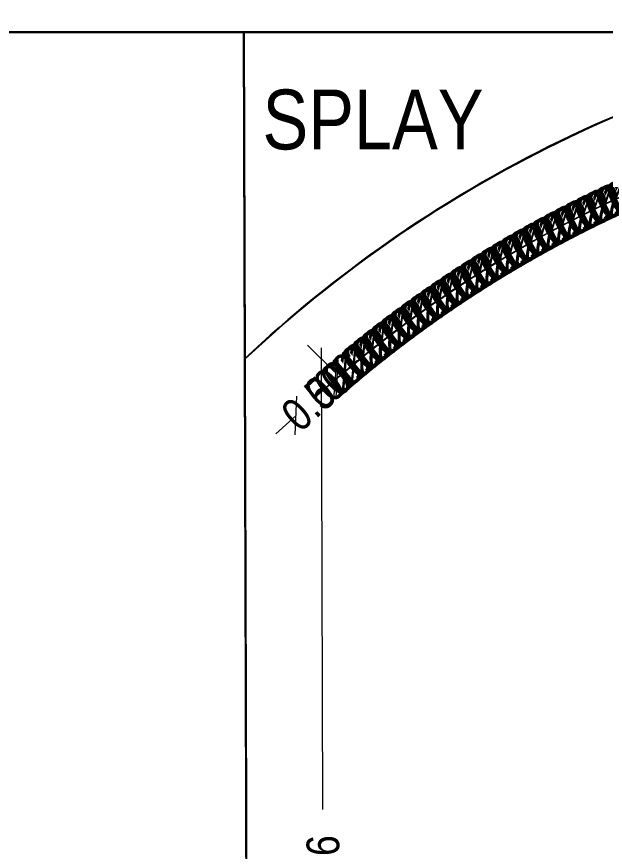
# Model space of a CAD drawing. Header units: millimetres. Extents: x 29397 to 29927, y 26123 to 26652.
# Drawn here: x 29546.64 to 29552.04, y 26369.26 to 26376.92 of the extents above; entities that cross this region are included whole.
import ezdxf

# ---------------------------------------------------------------- set-up
doc = ezdxf.new("R2010")
doc.units = ezdxf.units.MM
doc.header["$LTSCALE"] = 0.3
for name, color, linetype in [('_IndivSubPlot', 180, 'Continuous'), ('_IndivSubPlot_DIMENSION', 7, 'Continuous'), ('_InternalRoad', 3, 'Continuous'), ('_Splay', 90, 'Continuous')]:
    doc.layers.add(name, color=color, linetype=linetype)
doc.layers.get('0').off()
doc.styles.add('PreDCRFont', font='ARIALN.TTF')
doc.dimstyles.new('PDCR-PLOT-INT', dxfattribs={"dimtxt": 0.3, "dimasz": 0.25, "dimexe": 0.25, "dimexo": 0.25, "dimgap": 0.25, "dimtad": 0, "dimzin": 0, "dimdsep": 46, "dimtxsty": 'PreDCRFont', "dimblk": 'OBLIQUE', "dimcen": 0.5, "dimdle": 0.1, "dimadec": 0, "dimazin": 0, "dimtfac": 1, "dimtix": 1, "dimtofl": 0, "dimtmove": 1, "dimatfit": 1, "dimfxl": 1, "dimtolj": 1, "dimtzin": 0, "dimlwd": 15, "dimarcsym": 0})

# ---------------------------------------------------------------- blocks, each defined once
blk = doc.blocks.new('_Oblique')
at = {"color": 0, "linetype": 'ByBlock', "lineweight": -2}
blk.add_line((-0.5, -0.5), (0.5, 0.5), dxfattribs=at)
blk = doc.blocks.new('*D265')
at = {"layer": '_IndivSubPlot_DIMENSION', "color": 0, "lineweight": 15, "transparency": 16777216}
for p, q in [((29552.4389, 26375.3807), (29552.6684, 26375.4798)), ((29552.3319, 26375.3345), (29552.1024, 26375.2353))]:
    blk.add_line(p, q, dxfattribs=at)
at = {"layer": '_IndivSubPlot_DIMENSION', "color": 0, "lineweight": 15, "transparency": 16777216, "xscale": 0.25, "yscale": 0.25, "zscale": 0.25}
for p, rotation in [((29552.3319, 26375.3345), 23.35716210176767), ((29552.4389, 26375.3807), 203.3571621017677)]:
    blk.add_blockref('_Oblique', p, dxfattribs=dict(at, rotation=rotation))
at = {"layer": '_IndivSubPlot_DIMENSION', "color": 0, "lineweight": 15, "transparency": 16777216, "insert": (29552.3854, 26375.3576), "char_height": 0.3, "attachment_point": 5, "rotation": 23.35716, "style": 'PreDCRFont'}
blk.add_mtext('\\A1;0.12', dxfattribs=at)
blk = doc.blocks.new('*D266')
at = {"layer": '_IndivSubPlot_DIMENSION', "color": 0, "lineweight": 15, "transparency": 16777216}
for p, q in [((29552.3383, 26375.3373), (29552.5669, 26375.4387)), ((29552.2318, 26375.29), (29552.0033, 26375.1886))]:
    blk.add_line(p, q, dxfattribs=at)
at = {"layer": '_IndivSubPlot_DIMENSION', "color": 0, "lineweight": 15, "transparency": 16777216, "xscale": 0.25, "yscale": 0.25, "zscale": 0.25}
for p, rotation in [((29552.3383, 26375.3373), 203.9301198977158), ((29552.2318, 26375.29), 23.93011989771581)]:
    blk.add_blockref('_Oblique', p, dxfattribs=dict(at, rotation=rotation))
at = {"layer": '_IndivSubPlot_DIMENSION', "color": 0, "lineweight": 15, "transparency": 16777216, "insert": (29552.2851, 26375.3136), "char_height": 0.3, "attachment_point": 5, "rotation": 23.93012, "style": 'PreDCRFont'}
blk.add_mtext('\\A1;0.12', dxfattribs=at)
blk = doc.blocks.new('*D267')
at = {"layer": '_IndivSubPlot_DIMENSION', "color": 0, "lineweight": 15, "transparency": 16777216}
for p, q in [((29552.2382, 26375.2929), (29552.4657, 26375.3966)), ((29552.1322, 26375.2445), (29551.9047, 26375.1409))]:
    blk.add_line(p, q, dxfattribs=at)
at = {"layer": '_IndivSubPlot_DIMENSION', "color": 0, "lineweight": 15, "transparency": 16777216, "xscale": 0.25, "yscale": 0.25, "zscale": 0.25}
for p, rotation in [((29552.1322, 26375.2445), 24.5030776926248), ((29552.2382, 26375.2929), 204.5030776926248)]:
    blk.add_blockref('_Oblique', p, dxfattribs=dict(at, rotation=rotation))
at = {"layer": '_IndivSubPlot_DIMENSION', "color": 0, "lineweight": 15, "transparency": 16777216, "insert": (29552.1852, 26375.2687), "char_height": 0.3, "attachment_point": 5, "rotation": 24.50308, "style": 'PreDCRFont'}
blk.add_mtext('\\A1;0.12', dxfattribs=at)
blk = doc.blocks.new('*D268')
at = {"layer": '_IndivSubPlot_DIMENSION', "color": 0, "lineweight": 15, "transparency": 16777216}
for p, q in [((29552.1385, 26375.2475), (29552.365, 26375.3534)), ((29552.033, 26375.1981), (29551.8066, 26375.0921))]:
    blk.add_line(p, q, dxfattribs=at)
at = {"layer": '_IndivSubPlot_DIMENSION', "color": 0, "lineweight": 15, "transparency": 16777216, "xscale": 0.25, "yscale": 0.25, "zscale": 0.25}
for p, rotation in [((29552.1385, 26375.2475), 205.0760354871253), ((29552.033, 26375.1981), 25.07603548712535)]:
    blk.add_blockref('_Oblique', p, dxfattribs=dict(at, rotation=rotation))
at = {"layer": '_IndivSubPlot_DIMENSION', "color": 0, "lineweight": 15, "transparency": 16777216, "insert": (29552.0858, 26375.2228), "char_height": 0.3, "attachment_point": 5, "rotation": 25.07604, "style": 'PreDCRFont'}
blk.add_mtext('\\A1;0.12', dxfattribs=at)
blk = doc.blocks.new('*D269')
at = {"layer": '_IndivSubPlot_DIMENSION', "color": 0, "lineweight": 15, "transparency": 16777216}
for p, q in [((29552.0393, 26375.2011), (29552.2647, 26375.3093)), ((29551.9343, 26375.1506), (29551.7089, 26375.0424))]:
    blk.add_line(p, q, dxfattribs=at)
at = {"layer": '_IndivSubPlot_DIMENSION', "color": 0, "lineweight": 15, "transparency": 16777216, "xscale": 0.25, "yscale": 0.25, "zscale": 0.25}
for p, rotation in [((29551.9343, 26375.1506), 25.64899328284784), ((29552.0393, 26375.2011), 205.6489932828479)]:
    blk.add_blockref('_Oblique', p, dxfattribs=dict(at, rotation=rotation))
at = {"layer": '_IndivSubPlot_DIMENSION', "color": 0, "lineweight": 15, "transparency": 16777216, "insert": (29551.9868, 26375.1759), "char_height": 0.3, "attachment_point": 5, "rotation": 25.64899, "style": 'PreDCRFont'}
blk.add_mtext('\\A1;0.12', dxfattribs=at)
blk = doc.blocks.new('*D270')
at = {"layer": '_IndivSubPlot_DIMENSION', "color": 0, "lineweight": 15, "transparency": 16777216}
for p, q in [((29551.9406, 26375.1537), (29552.1648, 26375.2642)), ((29551.836, 26375.1022), (29551.6117, 26374.9918))]:
    blk.add_line(p, q, dxfattribs=at)
at = {"layer": '_IndivSubPlot_DIMENSION', "color": 0, "lineweight": 15, "transparency": 16777216, "xscale": 0.25, "yscale": 0.25, "zscale": 0.25}
for p, rotation in [((29551.9406, 26375.1537), 206.2219510765115), ((29551.836, 26375.1022), 26.22195107651153)]:
    blk.add_blockref('_Oblique', p, dxfattribs=dict(at, rotation=rotation))
at = {"layer": '_IndivSubPlot_DIMENSION', "color": 0, "lineweight": 15, "transparency": 16777216, "insert": (29551.8883, 26375.128), "char_height": 0.3, "attachment_point": 5, "rotation": 26.22195, "style": 'PreDCRFont'}
blk.add_mtext('\\A1;0.12', dxfattribs=at)
blk = doc.blocks.new('*D271')
at = {"layer": '_IndivSubPlot_DIMENSION', "color": 0, "lineweight": 15, "transparency": 16777216}
for p, q in [((29551.8423, 26375.1053), (29552.0654, 26375.218)), ((29551.7383, 26375.0528), (29551.5151, 26374.9401))]:
    blk.add_line(p, q, dxfattribs=at)
at = {"layer": '_IndivSubPlot_DIMENSION', "color": 0, "lineweight": 15, "transparency": 16777216, "xscale": 0.25, "yscale": 0.25, "zscale": 0.25}
for p, rotation in [((29551.8423, 26375.1053), 206.7949088722845), ((29551.7383, 26375.0528), 26.79490887228446)]:
    blk.add_blockref('_Oblique', p, dxfattribs=dict(at, rotation=rotation))
at = {"layer": '_IndivSubPlot_DIMENSION', "color": 0, "lineweight": 15, "transparency": 16777216, "insert": (29551.7903, 26375.0791), "char_height": 0.3, "attachment_point": 5, "rotation": 26.79491, "style": 'PreDCRFont'}
blk.add_mtext('\\A1;0.12', dxfattribs=at)
blk = doc.blocks.new('*D272')
at = {"layer": '_IndivSubPlot_DIMENSION', "color": 0, "lineweight": 15, "transparency": 16777216}
for p, q in [((29551.7445, 26375.056), (29551.9665, 26375.1709)), ((29551.641, 26375.0024), (29551.419, 26374.8875))]:
    blk.add_line(p, q, dxfattribs=at)
at = {"layer": '_IndivSubPlot_DIMENSION', "color": 0, "lineweight": 15, "transparency": 16777216, "xscale": 0.25, "yscale": 0.25, "zscale": 0.25}
for p, rotation in [((29551.641, 26375.0024), 27.36786666823152), ((29551.7445, 26375.056), 207.3678666682315)]:
    blk.add_blockref('_Oblique', p, dxfattribs=dict(at, rotation=rotation))
at = {"layer": '_IndivSubPlot_DIMENSION', "color": 0, "lineweight": 15, "transparency": 16777216, "insert": (29551.6928, 26375.0292), "char_height": 0.3, "attachment_point": 5, "rotation": 27.36787, "style": 'PreDCRFont'}
blk.add_mtext('\\A1;0.12', dxfattribs=at)
blk = doc.blocks.new('*D273')
at = {"layer": '_IndivSubPlot_DIMENSION', "color": 0, "lineweight": 15, "transparency": 16777216}
for p, q in [((29551.6472, 26375.0057), (29551.8681, 26375.1228)), ((29551.5443, 26374.9511), (29551.3234, 26374.8339))]:
    blk.add_line(p, q, dxfattribs=at)
at = {"layer": '_IndivSubPlot_DIMENSION', "color": 0, "lineweight": 15, "transparency": 16777216, "xscale": 0.25, "yscale": 0.25, "zscale": 0.25}
for p, rotation in [((29551.6472, 26375.0057), 207.940824464053), ((29551.5443, 26374.9511), 27.94082446405299)]:
    blk.add_blockref('_Oblique', p, dxfattribs=dict(at, rotation=rotation))
at = {"layer": '_IndivSubPlot_DIMENSION', "color": 0, "lineweight": 15, "transparency": 16777216, "insert": (29551.5957, 26374.9784), "char_height": 0.3, "attachment_point": 5, "rotation": 27.94082, "style": 'PreDCRFont'}
blk.add_mtext('\\A1;0.12', dxfattribs=at)
blk = doc.blocks.new('*D274')
at = {"layer": '_IndivSubPlot_DIMENSION', "color": 0, "lineweight": 15, "transparency": 16777216}
for p, q in [((29551.5504, 26374.9544), (29551.7701, 26375.0737)), ((29551.448, 26374.8988), (29551.2284, 26374.7794))]:
    blk.add_line(p, q, dxfattribs=at)
at = {"layer": '_IndivSubPlot_DIMENSION', "color": 0, "lineweight": 15, "transparency": 16777216, "xscale": 0.25, "yscale": 0.25, "zscale": 0.25}
for p, rotation in [((29551.5504, 26374.9544), 208.5137822587579), ((29551.448, 26374.8988), 28.51378225875787)]:
    blk.add_blockref('_Oblique', p, dxfattribs=dict(at, rotation=rotation))
at = {"layer": '_IndivSubPlot_DIMENSION', "color": 0, "lineweight": 15, "transparency": 16777216, "insert": (29551.4992, 26374.9266), "char_height": 0.3, "attachment_point": 5, "rotation": 28.51378, "style": 'PreDCRFont'}
blk.add_mtext('\\A1;0.12', dxfattribs=at)
blk = doc.blocks.new('*D275')
at = {"layer": '_IndivSubPlot_DIMENSION', "color": 0, "lineweight": 15, "transparency": 16777216}
for p, q in [((29551.4542, 26374.9021), (29551.6726, 26375.0237)), ((29551.3523, 26374.8455), (29551.1339, 26374.7239))]:
    blk.add_line(p, q, dxfattribs=at)
at = {"layer": '_IndivSubPlot_DIMENSION', "color": 0, "lineweight": 15, "transparency": 16777216, "xscale": 0.25, "yscale": 0.25, "zscale": 0.25}
for p, rotation in [((29551.3523, 26374.8455), 29.08674005259203), ((29551.4542, 26374.9021), 209.086740052592)]:
    blk.add_blockref('_Oblique', p, dxfattribs=dict(at, rotation=rotation))
at = {"layer": '_IndivSubPlot_DIMENSION', "color": 0, "lineweight": 15, "transparency": 16777216, "insert": (29551.4033, 26374.8738), "char_height": 0.3, "attachment_point": 5, "rotation": 29.08674, "style": 'PreDCRFont'}
blk.add_mtext('\\A1;0.12', dxfattribs=at)
blk = doc.blocks.new('*D276')
at = {"layer": '_IndivSubPlot_DIMENSION', "color": 0, "lineweight": 15, "transparency": 16777216}
for p, q in [((29551.3584, 26374.8489), (29551.5757, 26374.9726)), ((29551.2572, 26374.7912), (29551.0399, 26374.6675))]:
    blk.add_line(p, q, dxfattribs=at)
at = {"layer": '_IndivSubPlot_DIMENSION', "color": 0, "lineweight": 15, "transparency": 16777216, "xscale": 0.25, "yscale": 0.25, "zscale": 0.25}
for p, rotation in [((29551.3584, 26374.8489), 209.6596978488364), ((29551.2572, 26374.7912), 29.65969784883644)]:
    blk.add_blockref('_Oblique', p, dxfattribs=dict(at, rotation=rotation))
at = {"layer": '_IndivSubPlot_DIMENSION', "color": 0, "lineweight": 15, "transparency": 16777216, "insert": (29551.3078, 26374.8201), "char_height": 0.3, "attachment_point": 5, "rotation": 29.6597, "style": 'PreDCRFont'}
blk.add_mtext('\\A1;0.12', dxfattribs=at)
blk = doc.blocks.new('*D277')
at = {"layer": '_IndivSubPlot_DIMENSION', "color": 0, "lineweight": 15, "transparency": 16777216}
for p, q in [((29551.2632, 26374.7947), (29551.4792, 26374.9206)), ((29551.1626, 26374.7361), (29550.9466, 26374.6102))]:
    blk.add_line(p, q, dxfattribs=at)
at = {"layer": '_IndivSubPlot_DIMENSION', "color": 0, "lineweight": 15, "transparency": 16777216, "xscale": 0.25, "yscale": 0.25, "zscale": 0.25}
for p, rotation in [((29551.2632, 26374.7947), 210.2326556425506), ((29551.1626, 26374.7361), 30.23265564255066)]:
    blk.add_blockref('_Oblique', p, dxfattribs=dict(at, rotation=rotation))
at = {"layer": '_IndivSubPlot_DIMENSION', "color": 0, "lineweight": 15, "transparency": 16777216, "insert": (29551.2129, 26374.7654), "char_height": 0.3, "attachment_point": 5, "rotation": 30.23266, "style": 'PreDCRFont'}
blk.add_mtext('\\A1;0.12', dxfattribs=at)
blk = doc.blocks.new('*D278')
at = {"layer": '_IndivSubPlot_DIMENSION', "color": 0, "lineweight": 15, "transparency": 16777216}
for p, q in [((29551.1686, 26374.7396), (29551.3833, 26374.8677)), ((29551.0685, 26374.6799), (29550.8538, 26374.5519))]:
    blk.add_line(p, q, dxfattribs=at)
at = {"layer": '_IndivSubPlot_DIMENSION', "color": 0, "lineweight": 15, "transparency": 16777216, "xscale": 0.25, "yscale": 0.25, "zscale": 0.25}
for p, rotation in [((29551.1686, 26374.7396), 210.8056134389335), ((29551.0685, 26374.6799), 30.80561343893354)]:
    blk.add_blockref('_Oblique', p, dxfattribs=dict(at, rotation=rotation))
at = {"layer": '_IndivSubPlot_DIMENSION', "color": 0, "lineweight": 15, "transparency": 16777216, "insert": (29551.1185, 26374.7098), "char_height": 0.3, "attachment_point": 5, "rotation": 30.80561, "style": 'PreDCRFont'}
blk.add_mtext('\\A1;0.12', dxfattribs=at)
blk = doc.blocks.new('*D279')
at = {"layer": '_IndivSubPlot_DIMENSION', "color": 0, "lineweight": 15, "transparency": 16777216}
for p, q in [((29551.0745, 26374.6836), (29551.2879, 26374.8137)), ((29550.975, 26374.6229), (29550.7616, 26374.4927))]:
    blk.add_line(p, q, dxfattribs=at)
at = {"layer": '_IndivSubPlot_DIMENSION', "color": 0, "lineweight": 15, "transparency": 16777216, "xscale": 0.25, "yscale": 0.25, "zscale": 0.25}
for p, rotation in [((29550.975, 26374.6229), 31.37857123439096), ((29551.0745, 26374.6836), 211.3785712343909)]:
    blk.add_blockref('_Oblique', p, dxfattribs=dict(at, rotation=rotation))
at = {"layer": '_IndivSubPlot_DIMENSION', "color": 0, "lineweight": 15, "transparency": 16777216, "insert": (29551.0247, 26374.6532), "char_height": 0.3, "attachment_point": 5, "rotation": 31.37857, "style": 'PreDCRFont'}
blk.add_mtext('\\A1;0.12', dxfattribs=at)
blk = doc.blocks.new('*D280')
at = {"layer": '_IndivSubPlot_DIMENSION', "color": 0, "lineweight": 15, "transparency": 16777216}
for p, q in [((29550.981, 26374.6266), (29551.1931, 26374.7589)), ((29550.8821, 26374.5649), (29550.67, 26374.4326))]:
    blk.add_line(p, q, dxfattribs=at)
at = {"layer": '_IndivSubPlot_DIMENSION', "color": 0, "lineweight": 15, "transparency": 16777216, "xscale": 0.25, "yscale": 0.25, "zscale": 0.25}
for p, rotation in [((29550.981, 26374.6266), 211.9515290278684), ((29550.8821, 26374.5649), 31.95152902786849)]:
    blk.add_blockref('_Oblique', p, dxfattribs=dict(at, rotation=rotation))
at = {"layer": '_IndivSubPlot_DIMENSION', "color": 0, "lineweight": 15, "transparency": 16777216, "insert": (29550.9315, 26374.5957), "char_height": 0.3, "attachment_point": 5, "rotation": 31.95153, "style": 'PreDCRFont'}
blk.add_mtext('\\A1;0.12', dxfattribs=at)
blk = doc.blocks.new('*D281')
at = {"layer": '_IndivSubPlot_DIMENSION', "color": 0, "lineweight": 15, "transparency": 16777216}
for p, q in [((29550.888, 26374.5686), (29551.0988, 26374.703)), ((29550.7897, 26374.506), (29550.579, 26374.3716))]:
    blk.add_line(p, q, dxfattribs=at)
at = {"layer": '_IndivSubPlot_DIMENSION', "color": 0, "lineweight": 15, "transparency": 16777216, "xscale": 0.25, "yscale": 0.25, "zscale": 0.25}
for p, rotation in [((29550.888, 26374.5686), 212.5244868246781), ((29550.7897, 26374.506), 32.52448682467808)]:
    blk.add_blockref('_Oblique', p, dxfattribs=dict(at, rotation=rotation))
at = {"layer": '_IndivSubPlot_DIMENSION', "color": 0, "lineweight": 15, "transparency": 16777216, "insert": (29550.8389, 26374.5373), "char_height": 0.3, "attachment_point": 5, "rotation": 32.52449, "style": 'PreDCRFont'}
blk.add_mtext('\\A1;0.12', dxfattribs=at)
blk = doc.blocks.new('*D282')
at = {"layer": '_IndivSubPlot_DIMENSION', "color": 0, "lineweight": 15, "transparency": 16777216}
for p, q in [((29550.7956, 26374.5098), (29551.0051, 26374.6463)), ((29550.698, 26374.4461), (29550.4886, 26374.3096))]:
    blk.add_line(p, q, dxfattribs=at)
at = {"layer": '_IndivSubPlot_DIMENSION', "color": 0, "lineweight": 15, "transparency": 16777216, "xscale": 0.25, "yscale": 0.25, "zscale": 0.25}
for p, rotation in [((29550.7956, 26374.5098), 213.0974446200473), ((29550.698, 26374.4461), 33.09744462004731)]:
    blk.add_blockref('_Oblique', p, dxfattribs=dict(at, rotation=rotation))
at = {"layer": '_IndivSubPlot_DIMENSION', "color": 0, "lineweight": 15, "transparency": 16777216, "insert": (29550.7468, 26374.4779), "char_height": 0.3, "attachment_point": 5, "rotation": 33.09744, "style": 'PreDCRFont'}
blk.add_mtext('\\A1;0.12', dxfattribs=at)
blk = doc.blocks.new('*D283')
at = {"layer": '_IndivSubPlot_DIMENSION', "color": 0, "lineweight": 15, "transparency": 16777216}
for p, q in [((29550.7039, 26374.45), (29550.9119, 26374.5886)), ((29550.6069, 26374.3854), (29550.3988, 26374.2468))]:
    blk.add_line(p, q, dxfattribs=at)
at = {"layer": '_IndivSubPlot_DIMENSION', "color": 0, "lineweight": 15, "transparency": 16777216, "xscale": 0.25, "yscale": 0.25, "zscale": 0.25}
for p, rotation in [((29550.6069, 26374.3854), 33.67040241417173), ((29550.7039, 26374.45), 213.6704024141717)]:
    blk.add_blockref('_Oblique', p, dxfattribs=dict(at, rotation=rotation))
at = {"layer": '_IndivSubPlot_DIMENSION', "color": 0, "lineweight": 15, "transparency": 16777216, "insert": (29550.6554, 26374.4177), "char_height": 0.3, "attachment_point": 5, "rotation": 33.6704, "style": 'PreDCRFont'}
blk.add_mtext('\\A1;0.12', dxfattribs=at)
blk = doc.blocks.new('*D284')
at = {"layer": '_IndivSubPlot_DIMENSION', "color": 0, "lineweight": 15, "transparency": 16777216}
for p, q in [((29550.6127, 26374.3893), (29550.8193, 26374.53)), ((29550.5163, 26374.3237), (29550.3097, 26374.183))]:
    blk.add_line(p, q, dxfattribs=at)
at = {"layer": '_IndivSubPlot_DIMENSION', "color": 0, "lineweight": 15, "transparency": 16777216, "xscale": 0.25, "yscale": 0.25, "zscale": 0.25}
for p, rotation in [((29550.6127, 26374.3893), 214.2433602088424), ((29550.5163, 26374.3237), 34.24336020884235)]:
    blk.add_blockref('_Oblique', p, dxfattribs=dict(at, rotation=rotation))
at = {"layer": '_IndivSubPlot_DIMENSION', "color": 0, "lineweight": 15, "transparency": 16777216, "insert": (29550.5645, 26374.3565), "char_height": 0.3, "attachment_point": 5, "rotation": 34.24336, "style": 'PreDCRFont'}
blk.add_mtext('\\A1;0.12', dxfattribs=at)
blk = doc.blocks.new('*D285')
at = {"layer": '_IndivSubPlot_DIMENSION', "color": 0, "lineweight": 15, "transparency": 16777216}
for p, q in [((29550.5221, 26374.3277), (29550.7274, 26374.4704)), ((29550.4264, 26374.2611), (29550.2212, 26374.1184))]:
    blk.add_line(p, q, dxfattribs=at)
at = {"layer": '_IndivSubPlot_DIMENSION', "color": 0, "lineweight": 15, "transparency": 16777216, "xscale": 0.25, "yscale": 0.25, "zscale": 0.25}
for p, rotation in [((29550.5221, 26374.3277), 214.8163180055051), ((29550.4264, 26374.2611), 34.81631800550507)]:
    blk.add_blockref('_Oblique', p, dxfattribs=dict(at, rotation=rotation))
at = {"layer": '_IndivSubPlot_DIMENSION', "color": 0, "lineweight": 15, "transparency": 16777216, "insert": (29550.4743, 26374.2944), "char_height": 0.3, "attachment_point": 5, "rotation": 34.81632, "style": 'PreDCRFont'}
blk.add_mtext('\\A1;0.12', dxfattribs=at)
blk = doc.blocks.new('*D286')
at = {"layer": '_IndivSubPlot_DIMENSION', "color": 0, "lineweight": 15, "transparency": 16777216}
for p, q in [((29550.4322, 26374.2652), (29550.636, 26374.41)), ((29550.3372, 26374.1977), (29550.1334, 26374.0529))]:
    blk.add_line(p, q, dxfattribs=at)
at = {"layer": '_IndivSubPlot_DIMENSION', "color": 0, "lineweight": 15, "transparency": 16777216, "xscale": 0.25, "yscale": 0.25, "zscale": 0.25}
for p, rotation in [((29550.4322, 26374.2652), 215.3892757995441), ((29550.3372, 26374.1977), 35.38927579954412)]:
    blk.add_blockref('_Oblique', p, dxfattribs=dict(at, rotation=rotation))
at = {"layer": '_IndivSubPlot_DIMENSION', "color": 0, "lineweight": 15, "transparency": 16777216, "insert": (29550.3847, 26374.2314), "char_height": 0.3, "attachment_point": 5, "rotation": 35.38928, "style": 'PreDCRFont'}
blk.add_mtext('\\A1;0.12', dxfattribs=at)
blk = doc.blocks.new('*D287')
at = {"layer": '_IndivSubPlot_DIMENSION', "color": 0, "lineweight": 15, "transparency": 16777216}
for p, q in [((29550.3429, 26374.2018), (29550.5452, 26374.3486)), ((29550.2485, 26374.1333), (29550.0462, 26373.9865))]:
    blk.add_line(p, q, dxfattribs=at)
at = {"layer": '_IndivSubPlot_DIMENSION', "color": 0, "lineweight": 15, "transparency": 16777216, "xscale": 0.25, "yscale": 0.25, "zscale": 0.25}
for p, rotation in [((29550.3429, 26374.2018), 215.9622335956034), ((29550.2485, 26374.1333), 35.96223359560334)]:
    blk.add_blockref('_Oblique', p, dxfattribs=dict(at, rotation=rotation))
at = {"layer": '_IndivSubPlot_DIMENSION', "color": 0, "lineweight": 15, "transparency": 16777216, "insert": (29550.2957, 26374.1675), "char_height": 0.3, "attachment_point": 5, "rotation": 35.96223, "style": 'PreDCRFont'}
blk.add_mtext('\\A1;0.12', dxfattribs=at)
blk = doc.blocks.new('*D288')
at = {"layer": '_IndivSubPlot_DIMENSION', "color": 0, "lineweight": 15, "transparency": 16777216}
for p, q in [((29550.2542, 26374.1375), (29550.4551, 26374.2863)), ((29550.1605, 26374.0681), (29549.9597, 26373.9193))]:
    blk.add_line(p, q, dxfattribs=at)
at = {"layer": '_IndivSubPlot_DIMENSION', "color": 0, "lineweight": 15, "transparency": 16777216, "xscale": 0.25, "yscale": 0.25, "zscale": 0.25}
for p, rotation in [((29550.2542, 26374.1375), 216.5351913894039), ((29550.1605, 26374.0681), 36.53519138940392)]:
    blk.add_blockref('_Oblique', p, dxfattribs=dict(at, rotation=rotation))
at = {"layer": '_IndivSubPlot_DIMENSION', "color": 0, "lineweight": 15, "transparency": 16777216, "insert": (29550.2074, 26374.1028), "char_height": 0.3, "attachment_point": 5, "rotation": 36.53519, "style": 'PreDCRFont'}
blk.add_mtext('\\A1;0.12', dxfattribs=at)
blk = doc.blocks.new('*D289')
at = {"layer": '_IndivSubPlot_DIMENSION', "color": 0, "lineweight": 15, "transparency": 16777216}
for p, q in [((29550.1662, 26374.0723), (29550.3655, 26374.2231)), ((29550.0732, 26374.002), (29549.8738, 26373.8512))]:
    blk.add_line(p, q, dxfattribs=at)
at = {"layer": '_IndivSubPlot_DIMENSION', "color": 0, "lineweight": 15, "transparency": 16777216, "xscale": 0.25, "yscale": 0.25, "zscale": 0.25}
for p, rotation in [((29550.1662, 26374.0723), 217.1081491855274), ((29550.0732, 26374.002), 37.10814918552737)]:
    blk.add_blockref('_Oblique', p, dxfattribs=dict(at, rotation=rotation))
at = {"layer": '_IndivSubPlot_DIMENSION', "color": 0, "lineweight": 15, "transparency": 16777216, "insert": (29550.1197, 26374.0371), "char_height": 0.3, "attachment_point": 5, "rotation": 37.10815, "style": 'PreDCRFont'}
blk.add_mtext('\\A1;0.12', dxfattribs=at)
blk = doc.blocks.new('*D290')
at = {"layer": '_IndivSubPlot_DIMENSION', "color": 0, "lineweight": 15, "transparency": 16777216}
for p, q in [((29550.0788, 26374.0062), (29550.2766, 26374.1591)), ((29549.9866, 26373.935), (29549.7887, 26373.7822))]:
    blk.add_line(p, q, dxfattribs=at)
at = {"layer": '_IndivSubPlot_DIMENSION', "color": 0, "lineweight": 15, "transparency": 16777216, "xscale": 0.25, "yscale": 0.25, "zscale": 0.25}
for p, rotation in [((29550.0788, 26374.0062), 217.6811069794882), ((29549.9866, 26373.935), 37.68110697948814)]:
    blk.add_blockref('_Oblique', p, dxfattribs=dict(at, rotation=rotation))
at = {"layer": '_IndivSubPlot_DIMENSION', "color": 0, "lineweight": 15, "transparency": 16777216, "insert": (29550.0327, 26373.9706), "char_height": 0.3, "attachment_point": 5, "rotation": 37.68111, "style": 'PreDCRFont'}
blk.add_mtext('\\A1;0.12', dxfattribs=at)
blk = doc.blocks.new('*D291')
at = {"layer": '_IndivSubPlot_DIMENSION', "color": 0, "lineweight": 15, "transparency": 16777216}
for p, q in [((29549.9921, 26373.9393), (29550.1884, 26374.0941)), ((29549.9006, 26373.8672), (29549.7042, 26373.7124))]:
    blk.add_line(p, q, dxfattribs=at)
at = {"layer": '_IndivSubPlot_DIMENSION', "color": 0, "lineweight": 15, "transparency": 16777216, "xscale": 0.25, "yscale": 0.25, "zscale": 0.25}
for p, rotation in [((29549.9921, 26373.9393), 218.2540647765559), ((29549.9006, 26373.8672), 38.25406477655594)]:
    blk.add_blockref('_Oblique', p, dxfattribs=dict(at, rotation=rotation))
at = {"layer": '_IndivSubPlot_DIMENSION', "color": 0, "lineweight": 15, "transparency": 16777216, "insert": (29549.9463, 26373.9032), "char_height": 0.3, "attachment_point": 5, "rotation": 38.25406, "style": 'PreDCRFont'}
blk.add_mtext('\\A1;0.12', dxfattribs=at)
blk = doc.blocks.new('*D292')
at = {"layer": '_IndivSubPlot_DIMENSION', "color": 0, "lineweight": 15, "transparency": 16777216}
for p, q in [((29549.906, 26373.8715), (29550.1008, 26374.0283)), ((29549.8153, 26373.7985), (29549.6205, 26373.6417))]:
    blk.add_line(p, q, dxfattribs=at)
at = {"layer": '_IndivSubPlot_DIMENSION', "color": 0, "lineweight": 15, "transparency": 16777216, "xscale": 0.25, "yscale": 0.25, "zscale": 0.25}
for p, rotation in [((29549.906, 26373.8715), 218.827022569908), ((29549.8153, 26373.7985), 38.82702256990803)]:
    blk.add_blockref('_Oblique', p, dxfattribs=dict(at, rotation=rotation))
at = {"layer": '_IndivSubPlot_DIMENSION', "color": 0, "lineweight": 15, "transparency": 16777216, "insert": (29549.8606, 26373.835), "char_height": 0.3, "attachment_point": 5, "rotation": 38.82702, "style": 'PreDCRFont'}
blk.add_mtext('\\A1;0.12', dxfattribs=at)
blk = doc.blocks.new('*D293')
at = {"layer": '_IndivSubPlot_DIMENSION', "color": 0, "lineweight": 15, "transparency": 16777216}
for p, q in [((29549.8207, 26373.8029), (29550.0139, 26373.9616)), ((29549.7306, 26373.7289), (29549.5375, 26373.5702))]:
    blk.add_line(p, q, dxfattribs=at)
at = {"layer": '_IndivSubPlot_DIMENSION', "color": 0, "lineweight": 15, "transparency": 16777216, "xscale": 0.25, "yscale": 0.25, "zscale": 0.25}
for p, rotation in [((29549.8207, 26373.8029), 219.3999803651913), ((29549.7306, 26373.7289), 39.3999803651913)]:
    blk.add_blockref('_Oblique', p, dxfattribs=dict(at, rotation=rotation))
at = {"layer": '_IndivSubPlot_DIMENSION', "color": 0, "lineweight": 15, "transparency": 16777216, "insert": (29549.7757, 26373.7659), "char_height": 0.3, "attachment_point": 5, "rotation": 39.39998, "style": 'PreDCRFont'}
blk.add_mtext('\\A1;0.12', dxfattribs=at)
blk = doc.blocks.new('*D294')
at = {"layer": '_IndivSubPlot_DIMENSION', "color": 0, "lineweight": 15, "transparency": 16777216}
for p, q in [((29549.736, 26373.7334), (29549.9276, 26373.894)), ((29549.6467, 26373.6585), (29549.4551, 26373.4979))]:
    blk.add_line(p, q, dxfattribs=at)
at = {"layer": '_IndivSubPlot_DIMENSION', "color": 0, "lineweight": 15, "transparency": 16777216, "xscale": 0.25, "yscale": 0.25, "zscale": 0.25}
for p, rotation in [((29549.736, 26373.7334), 219.9729381612515), ((29549.6467, 26373.6585), 39.97293816125155)]:
    blk.add_blockref('_Oblique', p, dxfattribs=dict(at, rotation=rotation))
at = {"layer": '_IndivSubPlot_DIMENSION', "color": 0, "lineweight": 15, "transparency": 16777216, "insert": (29549.6914, 26373.696), "char_height": 0.3, "attachment_point": 5, "rotation": 39.97294, "style": 'PreDCRFont'}
blk.add_mtext('\\A1;0.12', dxfattribs=at)
blk = doc.blocks.new('*D295')
at = {"layer": '_IndivSubPlot_DIMENSION', "color": 0, "lineweight": 15, "transparency": 16777216}
for p, q in [((29549.6521, 26373.663), (29549.842, 26373.8256)), ((29549.5635, 26373.5873), (29549.3735, 26373.4248))]:
    blk.add_line(p, q, dxfattribs=at)
at = {"layer": '_IndivSubPlot_DIMENSION', "color": 0, "lineweight": 15, "transparency": 16777216, "xscale": 0.25, "yscale": 0.25, "zscale": 0.25}
for p, rotation in [((29549.6521, 26373.663), 220.5458959556314), ((29549.5635, 26373.5873), 40.54589595563144)]:
    blk.add_blockref('_Oblique', p, dxfattribs=dict(at, rotation=rotation))
at = {"layer": '_IndivSubPlot_DIMENSION', "color": 0, "lineweight": 15, "transparency": 16777216, "insert": (29549.6078, 26373.6252), "char_height": 0.3, "attachment_point": 5, "rotation": 40.5459, "style": 'PreDCRFont'}
blk.add_mtext('\\A1;0.12', dxfattribs=at)
blk = doc.blocks.new('*D296')
at = {"layer": '_IndivSubPlot_DIMENSION', "color": 0, "lineweight": 15, "transparency": 16777216}
for p, q in [((29549.5775, 26373.5996), (29549.7631, 26373.7671)), ((29549.2039, 26373.2624), (29549.0184, 26373.0949))]:
    blk.add_line(p, q, dxfattribs=at)
at = {"layer": '_IndivSubPlot_DIMENSION', "color": 0, "lineweight": 15, "transparency": 16777216, "xscale": 0.25, "yscale": 0.25, "zscale": 0.25}
for p, rotation in [((29549.5775, 26373.5996), 222.0695551482705), ((29549.2039, 26373.2624), 42.06955514827051)]:
    blk.add_blockref('_Oblique', p, dxfattribs=dict(at, rotation=rotation))
at = {"layer": '_IndivSubPlot_DIMENSION', "color": 0, "lineweight": 15, "transparency": 16777216, "insert": (29549.3907, 26373.431), "char_height": 0.3, "attachment_point": 5, "rotation": 42.06956, "style": 'PreDCRFont'}
blk.add_mtext('\\A1;0.50', dxfattribs=at)
blk = doc.blocks.new('*D297')
at = {"layer": '_IndivSubPlot_DIMENSION', "color": 0, "lineweight": 15, "transparency": 16777216}
for p, q in [((29549.4346, 26373.8842), (29549.4475, 26369.644)), ((29549.4637, 26364.2669), (29549.4509, 26368.507))]:
    blk.add_line(p, q, dxfattribs=at)
at = {"layer": '_IndivSubPlot_DIMENSION', "color": 0, "lineweight": 15, "transparency": 16777216, "xscale": 0.25, "yscale": 0.25, "zscale": 0.25}
for p, rotation in [((29549.4349, 26373.7842), 90.17353337463595), ((29549.4634, 26364.3669), 270.173533374636)]:
    blk.add_blockref('_Oblique', p, dxfattribs=dict(at, rotation=rotation))
at = {"layer": '_IndivSubPlot_DIMENSION', "color": 0, "lineweight": 15, "transparency": 16777216, "insert": (29549.4492, 26369.0755), "char_height": 0.3, "attachment_point": 5, "rotation": 270.17353, "style": 'PreDCRFont'}
blk.add_mtext('\\A1;9.42', dxfattribs=at)

msp = doc.modelspace()

# ---------------------------------------------------------------- linework, layer by layer
at = {"layer": '_IndivSubPlot'}
msp.add_lwpolyline([(29552.0544, 26375.9771), (29551.9479, 26375.9298), (29551.8419, 26375.8815), (29551.7363, 26375.8321), (29551.6313, 26375.7817), (29551.5267, 26375.7302), (29551.4227, 26375.6776), (29551.3192, 26375.6241), (29551.2163, 26375.5695), (29551.1139, 26375.5138), (29551.012, 26375.4572), (29550.9108, 26375.3995), (29550.8101, 26375.3409), (29550.71, 26375.2812), (29550.6105, 26375.2205), (29550.5116, 26375.1588), (29550.4134, 26375.0962), (29550.3158, 26375.0325), (29550.2188, 26374.9679), (29550.1224, 26374.9024), (29550.0268, 26374.8358), (29549.9318, 26374.7683), (29549.8375, 26374.6999), (29549.7438, 26374.6305), (29549.6509, 26374.5602), (29549.5587, 26374.489), (29549.4672, 26374.4169), (29549.3764, 26374.3438), (29549.2863, 26374.2698), (29549.197, 26374.195), (29549.1085, 26374.1192), (29548.7349, 26373.782), (29548.7634, 26364.3648)], dxfattribs=at)
at = {"layer": '_InternalRoad'}
for points in [[(29579.1901, 26382.0096), (29579.1512, 26394.5679), (29560.6099, 26388.782), (29544.6462, 26388.782), (29449.6389, 26368.351), (29450.0524, 26356.1656), (29545.9219, 26376.782), (29562.4388, 26376.782)], [(29548.7258, 26376.782), (29545.9219, 26376.782), (29536.7318, 26374.8057), (29536.9765, 26294.0098), (29538.1286, 26293.9122), (29548.9767, 26293.9451)]]:
    msp.add_lwpolyline(points, close=True, dxfattribs=at)
at = {"layer": '_Splay'}
msp.add_lwpolyline([(29554.7258, 26376.782), (29548.7258, 26376.782), (29548.7349, 26373.782, -0.146838)], format="xyb", close=True, dxfattribs=at)

# ---------------------------------------------------------------- texts
at = {"layer": '_Splay', "lineweight": 30, "style": 'PreDCRFont'}
msp.add_text('SPLAY', height=0.549, dxfattribs=at).set_placement((29548.8968, 26375.7049))

# ---------------------------------------------------------------- dimensions: what is measured, and where the dimension line sits
at = {"layer": '_IndivSubPlot_DIMENSION', "lineweight": 15}
for p1, p2, text, picture, middle in [((29552.3383, 26375.3373), (29552.2318, 26375.29), '0.12', '*D266', (29552.2851, 26375.3136)), ((29552.4389, 26375.3807), (29552.3319, 26375.3345), '0.12', '*D265', (29552.3854, 26375.3576)), ((29552.1385, 26375.2475), (29552.033, 26375.1981), '0.12', '*D268', (29552.0858, 26375.2228)), ((29552.2382, 26375.2929), (29552.1322, 26375.2445), '0.12', '*D267', (29552.1852, 26375.2687)), ((29551.9406, 26375.1537), (29551.836, 26375.1022), '0.12', '*D270', (29551.8883, 26375.128)), ((29552.0393, 26375.2011), (29551.9343, 26375.1506), '0.12', '*D269', (29551.9868, 26375.1759)), ((29551.8423, 26375.1053), (29551.7383, 26375.0528), '0.12', '*D271', (29551.7903, 26375.0791)), ((29551.6472, 26375.0057), (29551.5443, 26374.9511), '0.12', '*D273', (29551.5957, 26374.9784)), ((29551.7445, 26375.056), (29551.641, 26375.0024), '0.12', '*D272', (29551.6928, 26375.0292)), ((29551.5504, 26374.9544), (29551.448, 26374.8988), '0.12', '*D274', (29551.4992, 26374.9266)), ((29551.3584, 26374.8489), (29551.2572, 26374.7912), '0.12', '*D276', (29551.3078, 26374.8201)), ((29551.4542, 26374.9021), (29551.3523, 26374.8455), '0.12', '*D275', (29551.4033, 26374.8738)), ((29551.2632, 26374.7947), (29551.1626, 26374.7361), '0.12', '*D277', (29551.2129, 26374.7654)), ((29551.0745, 26374.6836), (29550.975, 26374.6229), '0.12', '*D279', (29551.0247, 26374.6532)), ((29551.1686, 26374.7396), (29551.0685, 26374.6799), '0.12', '*D278', (29551.1185, 26374.7098)), ((29550.981, 26374.6266), (29550.8821, 26374.5649), '0.12', '*D280', (29550.9315, 26374.5957)), ((29550.7956, 26374.5098), (29550.698, 26374.4461), '0.12', '*D282', (29550.7468, 26374.4779)), ((29550.888, 26374.5686), (29550.7897, 26374.506), '0.12', '*D281', (29550.8389, 26374.5373)), ((29550.7039, 26374.45), (29550.6069, 26374.3854), '0.12', '*D283', (29550.6554, 26374.4177)), ((29550.6127, 26374.3893), (29550.5163, 26374.3237), '0.12', '*D284', (29550.5645, 26374.3565)), ((29550.5221, 26374.3277), (29550.4264, 26374.2611), '0.12', '*D285', (29550.4743, 26374.2944)), ((29550.3429, 26374.2018), (29550.2485, 26374.1333), '0.12', '*D287', (29550.2957, 26374.1675)), ((29550.4322, 26374.2652), (29550.3372, 26374.1977), '0.12', '*D286', (29550.3847, 26374.2314)), ((29550.2542, 26374.1375), (29550.1605, 26374.0681), '0.12', '*D288', (29550.2074, 26374.1028)), ((29550.1662, 26374.0723), (29550.0732, 26374.002), '0.12', '*D289', (29550.1197, 26374.0371)), ((29550.0788, 26374.0062), (29549.9866, 26373.935), '0.12', '*D290', (29550.0327, 26373.9706)), ((29549.9921, 26373.9393), (29549.9006, 26373.8672), '0.12', '*D291', (29549.9463, 26373.9032)), ((29549.8207, 26373.8029), (29549.7306, 26373.7289), '0.12', '*D293', (29549.7757, 26373.7659)), ((29549.906, 26373.8715), (29549.8153, 26373.7985), '0.12', '*D292', (29549.8606, 26373.835)), ((29549.736, 26373.7334), (29549.6467, 26373.6585), '0.12', '*D294', (29549.6914, 26373.696)), ((29549.6521, 26373.663), (29549.5635, 26373.5873), '0.12', '*D295', (29549.6078, 26373.6252)), ((29549.4349, 26373.7842), (29549.4634, 26364.3669), '9.42', '*D297', (29549.4492, 26369.0755)), ((29549.5775, 26373.5996), (29549.2039, 26373.2624), '0.50', '*D296', (29549.3907, 26373.431))]:
    dim = msp.add_aligned_dim(p1=p1, p2=p2, distance=0, text=text, dimstyle='PDCR-PLOT-INT', dxfattribs=at)
    dim.commit()
    dim.dimension.update_dxf_attribs({"geometry": picture, "text_midpoint": middle})

doc.saveas('drawing.dxf')
